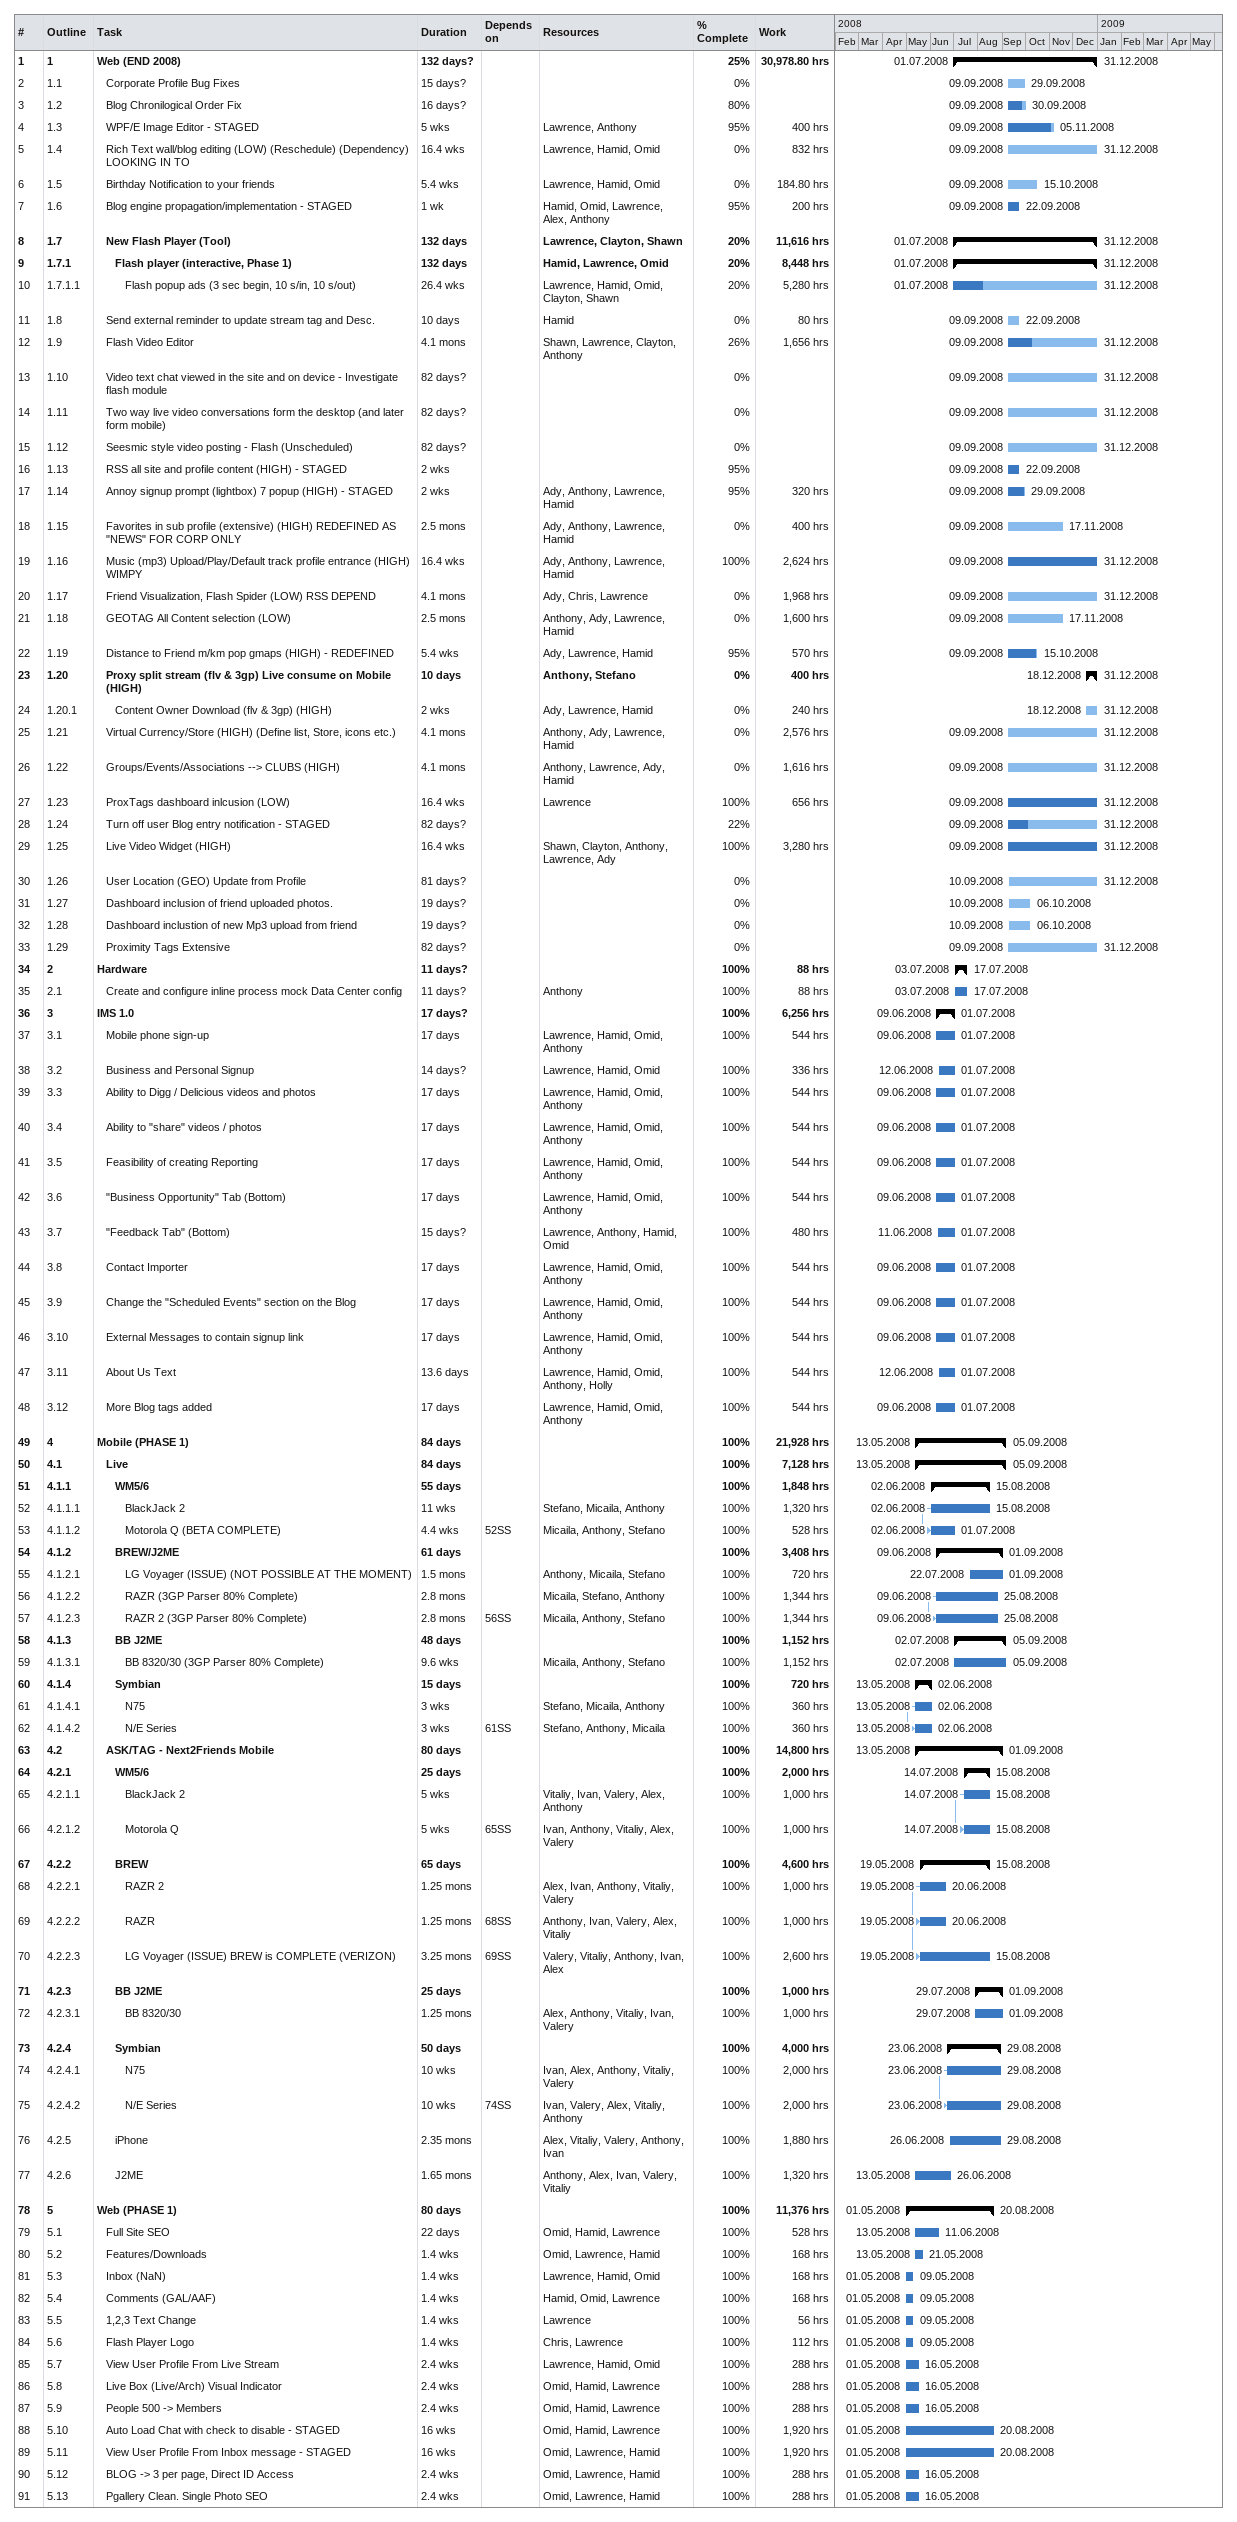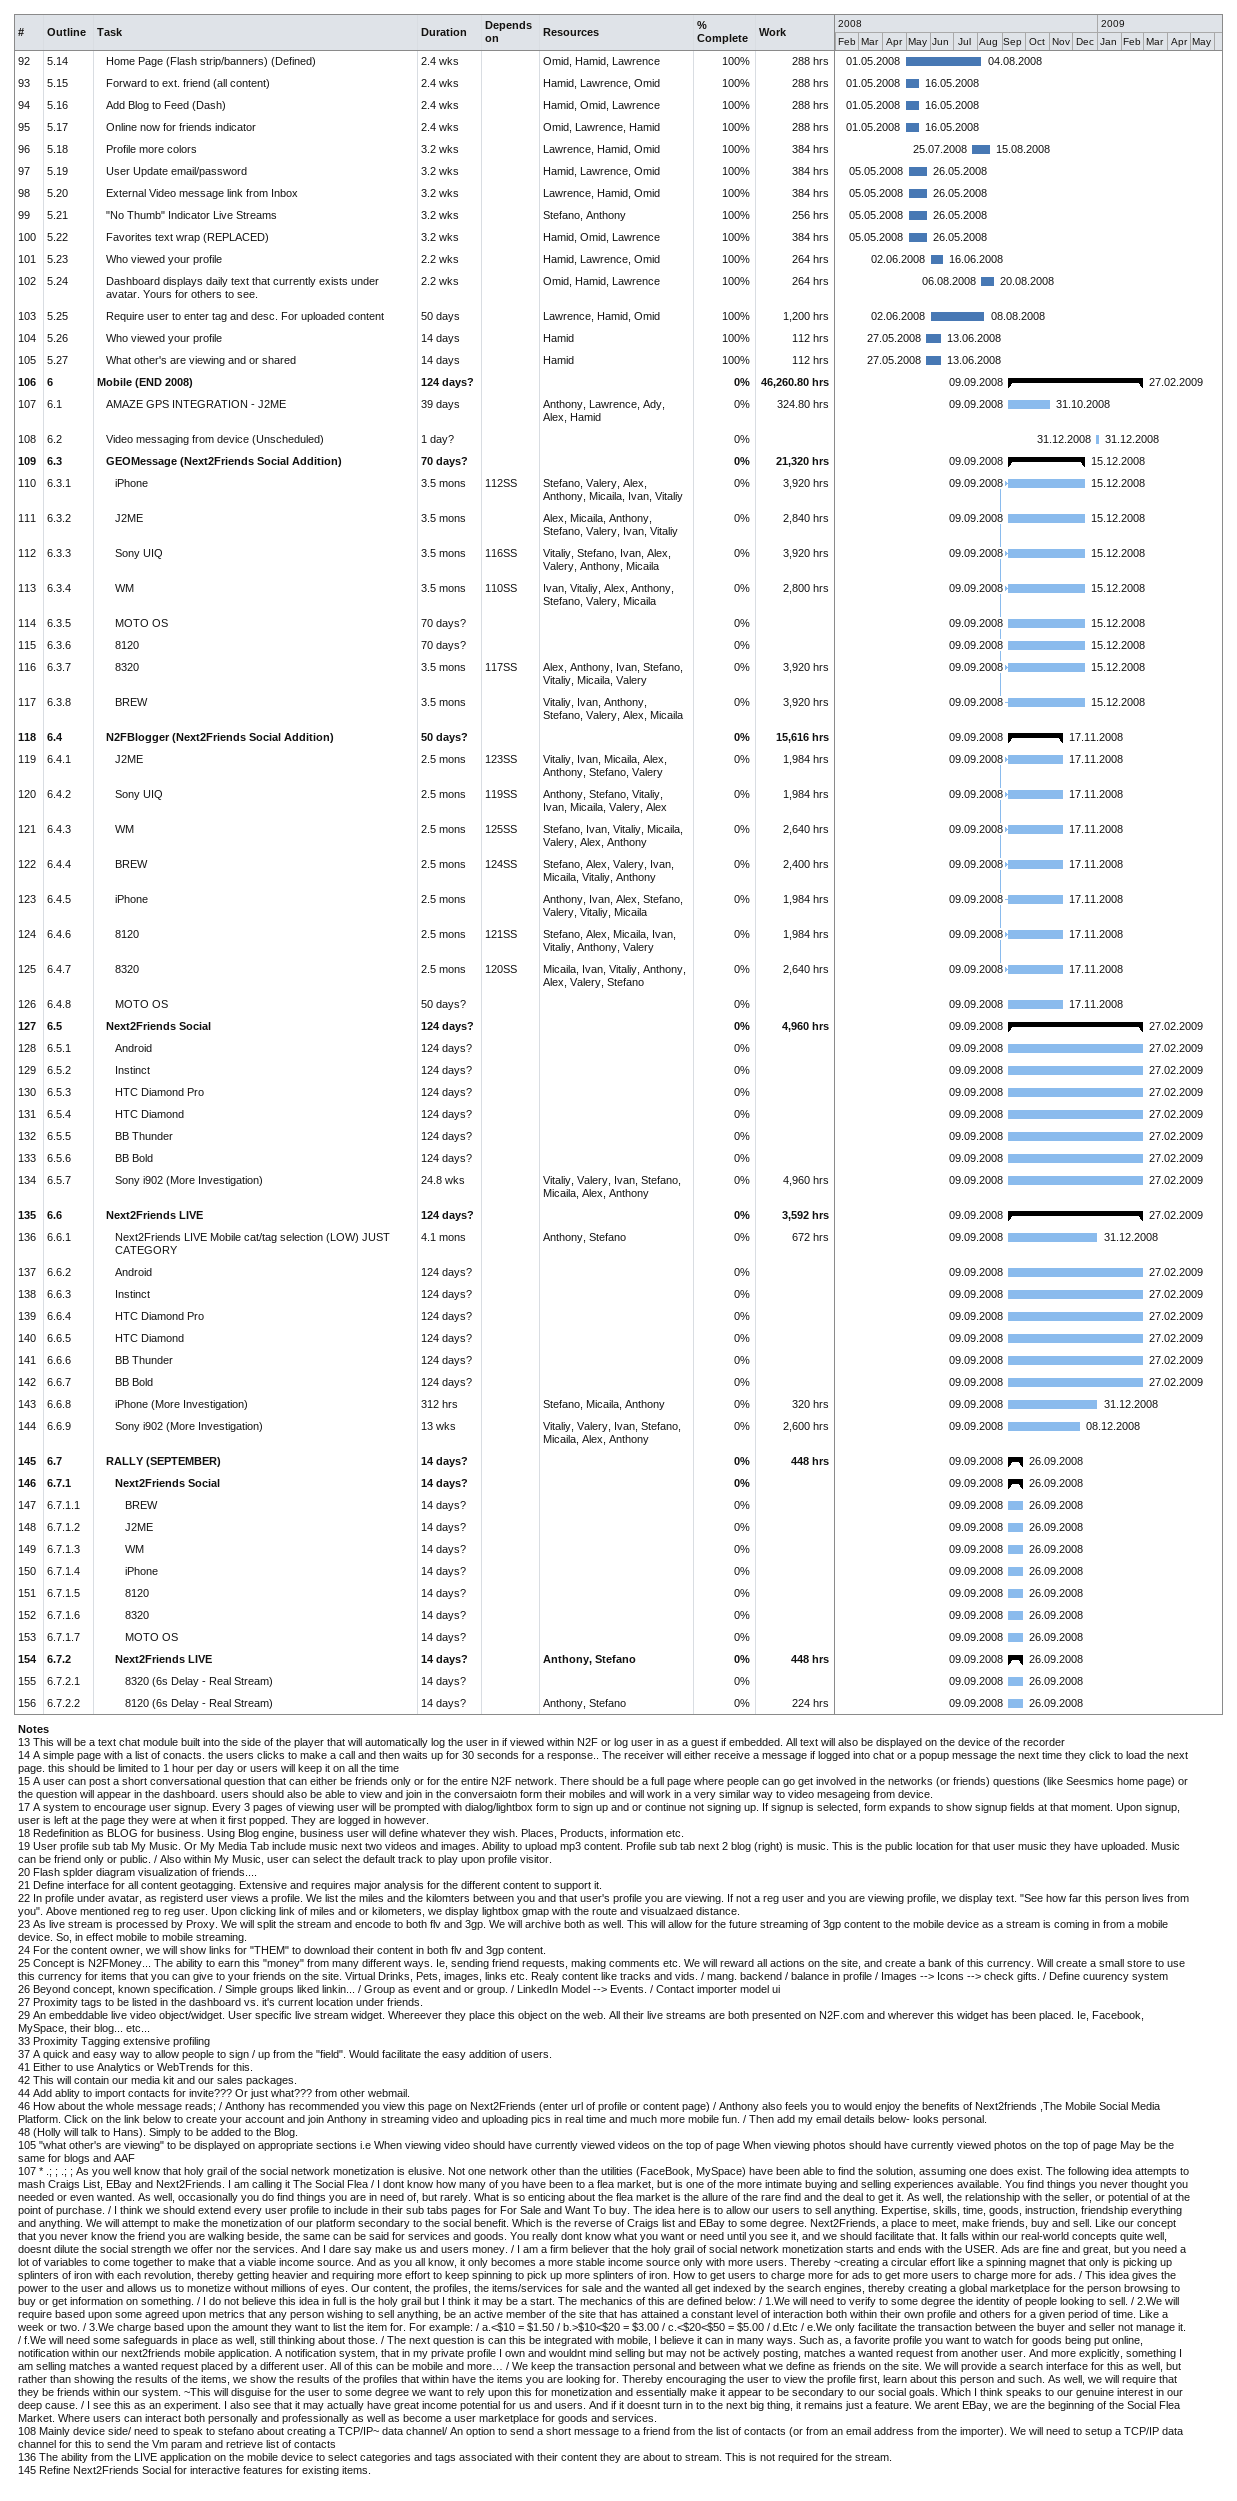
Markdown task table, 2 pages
| ID | WBS | Task | Duration | Start | Finish | Predecessors | Resources | % complete | Work (h) |
|---|---|---|---|---|---|---|---|---|---|
| 1 | 1 | **Web (END 2008)** | 132d? | 2008-07-01 | 2008-12-31 |  |  | 25 | 30978.80 |
| 2 | 1.1 | Corporate Profile Bug Fixes | 15d? | 2008-09-09 | 2008-09-29 |  |  | 0 |  |
| 3 | 1.2 | Blog Chronilogical Order Fix | 16d? | 2008-09-09 | 2008-09-30 |  |  | 80 |  |
| 4 | 1.3 | WPF/E Image Editor - STAGED | 5w | 2008-09-09 | 2008-11-05 |  | Lawrence, Anthony | 95 | 400 |
| 5 | 1.4 | Rich Text wall/blog editing (LOW) (Reschedule) (Dependency) LOOKING IN TO | 16.4w | 2008-09-09 | 2008-12-31 |  | Lawrence, Hamid, Omid | 0 | 832 |
| 6 | 1.5 | Birthday Notification to your friends | 5.4w | 2008-09-09 | 2008-10-15 |  | Lawrence, Hamid, Omid | 0 | 184.80 |
| 7 | 1.6 | Blog engine propagation/implementation - STAGED | 1w | 2008-09-09 | 2008-09-22 |  | Hamid, Omid, Lawrence, Alex, Anthony | 95 | 200 |
| 8 | 1.7 | **New Flash Player (Tool)** | 132d | 2008-07-01 | 2008-12-31 |  | Lawrence, Clayton, Shawn | 20 | 11616 |
| 9 | 1.7.1 | **Flash player (interactive, Phase 1)** | 132d | 2008-07-01 | 2008-12-31 |  | Hamid, Lawrence, Omid | 20 | 8448 |
| 10 | 1.7.1.1 | Flash popup ads (3 sec begin, 10 s/in, 10 s/out) | 26.4w | 2008-07-01 | 2008-12-31 |  | Lawrence, Hamid, Omid, Clayton, Shawn | 20 | 5280 |
| 11 | 1.8 | Send external reminder to update stream tag and Desc. | 10d | 2008-09-09 | 2008-09-22 |  | Hamid | 0 | 80 |
| 12 | 1.9 | Flash Video Editor | 4.1mo | 2008-09-09 | 2008-12-31 |  | Shawn, Lawrence, Clayton, Anthony | 26 | 1656 |
| 13 | 1.10 | Video text chat viewed in the site and on device - Investigate flash module | 82d? | 2008-09-09 | 2008-12-31 |  |  | 0 |  |
| 14 | 1.11 | Two way live video conversations form the desktop (and later form mobile) | 82d? | 2008-09-09 | 2008-12-31 |  |  | 0 |  |
| 15 | 1.12 | Seesmic style video posting - Flash (Unscheduled) | 82d? | 2008-09-09 | 2008-12-31 |  |  | 0 |  |
| 16 | 1.13 | RSS all site and profile content (HIGH) - STAGED | 2w | 2008-09-09 | 2008-09-22 |  |  | 95 |  |
| 17 | 1.14 | Annoy signup prompt (lightbox) 7 popup (HIGH) - STAGED | 2w | 2008-09-09 | 2008-09-29 |  | Ady, Anthony, Lawrence, Hamid | 95 | 320 |
| 18 | 1.15 | Favorites in sub profile (extensive) (HIGH) REDEFINED AS "NEWS" FOR CORP ONLY | 2.5mo | 2008-09-09 | 2008-11-17 |  | Ady, Anthony, Lawrence, Hamid | 0 | 400 |
| 19 | 1.16 | Music (mp3) Upload/Play/Default track profile entrance (HIGH) WIMPY | 16.4w | 2008-09-09 | 2008-12-31 |  | Ady, Anthony, Lawrence, Hamid | 100 | 2624 |
| 20 | 1.17 | Friend Visualization, Flash Spider (LOW) RSS DEPEND | 4.1mo | 2008-09-09 | 2008-12-31 |  | Ady, Chris, Lawrence | 0 | 1968 |
| 21 | 1.18 | GEOTAG All Content selection (LOW) | 2.5mo | 2008-09-09 | 2008-11-17 |  | Anthony, Ady, Lawrence, Hamid | 0 | 1600 |
| 22 | 1.19 | Distance to Friend m/km pop gmaps (HIGH) - REDEFINED | 5.4w | 2008-09-09 | 2008-10-15 |  | Ady, Lawrence, Hamid | 95 | 570 |
| 23 | 1.20 | **Proxy split stream (flv & 3gp) Live consume on Mobile (HIGH)** | 10d | 2008-12-18 | 2008-12-31 |  | Anthony, Stefano | 0 | 400 |
| 24 | 1.20.1 | Content Owner Download (flv & 3gp) (HIGH) | 2w | 2008-12-18 | 2008-12-31 |  | Ady, Lawrence, Hamid | 0 | 240 |
| 25 | 1.21 | Virtual Currency/Store (HIGH) (Define list, Store, icons etc.) | 4.1mo | 2008-09-09 | 2008-12-31 |  | Anthony, Ady, Lawrence, Hamid | 0 | 2576 |
| 26 | 1.22 | Groups/Events/Associations --> CLUBS (HIGH) | 4.1mo | 2008-09-09 | 2008-12-31 |  | Anthony, Lawrence, Ady, Hamid | 0 | 1616 |
| 27 | 1.23 | ProxTags dashboard inlcusion (LOW) | 16.4w | 2008-09-09 | 2008-12-31 |  | Lawrence | 100 | 656 |
| 28 | 1.24 | Turn off user Blog entry notification - STAGED | 82d? | 2008-09-09 | 2008-12-31 |  |  | 22 |  |
| 29 | 1.25 | Live Video Widget (HIGH) | 16.4w | 2008-09-09 | 2008-12-31 |  | Shawn, Clayton, Anthony, Lawrence, Ady | 100 | 3280 |
| 30 | 1.26 | User Location (GEO) Update from Profile | 81d? | 2008-09-10 | 2008-12-31 |  |  | 0 |  |
| 31 | 1.27 | Dashboard inclusion of friend uploaded photos. | 19d? | 2008-09-10 | 2008-10-06 |  |  | 0 |  |
| 32 | 1.28 | Dashboard inclustion of new Mp3 upload from friend | 19d? | 2008-09-10 | 2008-10-06 |  |  | 0 |  |
| 33 | 1.29 | Proximity Tags Extensive | 82d? | 2008-09-09 | 2008-12-31 |  |  | 0 |  |
| 34 | 2 | **Hardware** | 11d? | 2008-07-03 | 2008-07-17 |  |  | 100 | 88 |
| 35 | 2.1 | Create and configure inline process mock Data Center config | 11d? | 2008-07-03 | 2008-07-17 |  | Anthony | 100 | 88 |
| 36 | 3 | **IMS 1.0** | 17d? | 2008-06-09 | 2008-07-01 |  |  | 100 | 6256 |
| 37 | 3.1 | Mobile phone sign-up | 17d | 2008-06-09 | 2008-07-01 |  | Lawrence, Hamid, Omid, Anthony | 100 | 544 |
| 38 | 3.2 | Business and Personal Signup | 14d? | 2008-06-12 | 2008-07-01 |  | Lawrence, Hamid, Omid | 100 | 336 |
| 39 | 3.3 | Ability to Digg / Delicious videos and photos | 17d | 2008-06-09 | 2008-07-01 |  | Lawrence, Hamid, Omid, Anthony | 100 | 544 |
| 40 | 3.4 | Ability to "share" videos / photos | 17d | 2008-06-09 | 2008-07-01 |  | Lawrence, Hamid, Omid, Anthony | 100 | 544 |
| 41 | 3.5 | Feasibility of creating Reporting | 17d | 2008-06-09 | 2008-07-01 |  | Lawrence, Hamid, Omid, Anthony | 100 | 544 |
| 42 | 3.6 | "Business Opportunity" Tab (Bottom) | 17d | 2008-06-09 | 2008-07-01 |  | Lawrence, Hamid, Omid, Anthony | 100 | 544 |
| 43 | 3.7 | "Feedback Tab" (Bottom) | 15d? | 2008-06-11 | 2008-07-01 |  | Lawrence, Anthony, Hamid, Omid | 100 | 480 |
| 44 | 3.8 | Contact Importer | 17d | 2008-06-09 | 2008-07-01 |  | Lawrence, Hamid, Omid, Anthony | 100 | 544 |
| 45 | 3.9 | Change the "Scheduled Events" section on the Blog | 17d | 2008-06-09 | 2008-07-01 |  | Lawrence, Hamid, Omid, Anthony | 100 | 544 |
| 46 | 3.10 | External Messages to contain signup link | 17d | 2008-06-09 | 2008-07-01 |  | Lawrence, Hamid, Omid, Anthony | 100 | 544 |
| 47 | 3.11 | About Us Text | 13.6d | 2008-06-12 | 2008-07-01 |  | Lawrence, Hamid, Omid, Anthony, Holly | 100 | 544 |
| 48 | 3.12 | More Blog tags added | 17d | 2008-06-09 | 2008-07-01 |  | Lawrence, Hamid, Omid, Anthony | 100 | 544 |
| 49 | 4 | **Mobile (PHASE 1)** | 84d | 2008-05-13 | 2008-09-05 |  |  | 100 | 21928 |
| 50 | 4.1 | **Live** | 84d | 2008-05-13 | 2008-09-05 |  |  | 100 | 7128 |
| 51 | 4.1.1 | **WM5/6** | 55d | 2008-06-02 | 2008-08-15 |  |  | 100 | 1848 |
| 52 | 4.1.1.1 | BlackJack 2 | 11w | 2008-06-02 | 2008-08-15 |  | Stefano, Micaila, Anthony | 100 | 1320 |
| 53 | 4.1.1.2 | Motorola Q (BETA COMPLETE) | 4.4w | 2008-06-02 | 2008-07-01 | 52SS | Micaila, Anthony, Stefano | 100 | 528 |
| 54 | 4.1.2 | **BREW/J2ME** | 61d | 2008-06-09 | 2008-09-01 |  |  | 100 | 3408 |
| 55 | 4.1.2.1 | LG Voyager (ISSUE) (NOT POSSIBLE AT THE MOMENT) | 1.5mo | 2008-07-22 | 2008-09-01 |  | Anthony, Micaila, Stefano | 100 | 720 |
| 56 | 4.1.2.2 | RAZR (3GP Parser 80% Complete) | 2.8mo | 2008-06-09 | 2008-08-25 |  | Micaila, Stefano, Anthony | 100 | 1344 |
| 57 | 4.1.2.3 | RAZR 2 (3GP Parser 80% Complete) | 2.8mo | 2008-06-09 | 2008-08-25 | 56SS | Micaila, Anthony, Stefano | 100 | 1344 |
| 58 | 4.1.3 | **BB J2ME** | 48d | 2008-07-02 | 2008-09-05 |  |  | 100 | 1152 |
| 59 | 4.1.3.1 | BB 8320/30 (3GP Parser 80% Complete) | 9.6w | 2008-07-02 | 2008-09-05 |  | Micaila, Anthony, Stefano | 100 | 1152 |
| 60 | 4.1.4 | **Symbian** | 15d | 2008-05-13 | 2008-06-02 |  |  | 100 | 720 |
| 61 | 4.1.4.1 | N75 | 3w | 2008-05-13 | 2008-06-02 |  | Stefano, Micaila, Anthony | 100 | 360 |
| 62 | 4.1.4.2 | N/E Series | 3w | 2008-05-13 | 2008-06-02 | 61SS | Stefano, Anthony, Micaila | 100 | 360 |
| 63 | 4.2 | **ASK/TAG - Next2Friends Mobile** | 80d | 2008-05-13 | 2008-09-01 |  |  | 100 | 14800 |
| 64 | 4.2.1 | **WM5/6** | 25d | 2008-07-14 | 2008-08-15 |  |  | 100 | 2000 |
| 65 | 4.2.1.1 | BlackJack 2 | 5w | 2008-07-14 | 2008-08-15 |  | Vitaliy, Ivan, Valery, Alex, Anthony | 100 | 1000 |
| 66 | 4.2.1.2 | Motorola Q | 5w | 2008-07-14 | 2008-08-15 | 65SS | Ivan, Anthony, Vitaliy, Alex, Valery | 100 | 1000 |
| 67 | 4.2.2 | **BREW** | 65d | 2008-05-19 | 2008-08-15 |  |  | 100 | 4600 |
| 68 | 4.2.2.1 | RAZR 2 | 1.25mo | 2008-05-19 | 2008-06-20 |  | Alex, Ivan, Anthony, Vitaliy, Valery | 100 | 1000 |
| 69 | 4.2.2.2 | RAZR | 1.25mo | 2008-05-19 | 2008-06-20 | 68SS | Anthony, Ivan, Valery, Alex, Vitaliy | 100 | 1000 |
| 70 | 4.2.2.3 | LG Voyager (ISSUE) BREW is COMPLETE (VERIZON) | 3.25mo | 2008-05-19 | 2008-08-15 | 69SS | Valery, Vitaliy, Anthony, Ivan, Alex | 100 | 2600 |
| 71 | 4.2.3 | **BB J2ME** | 25d | 2008-07-29 | 2008-09-01 |  |  | 100 | 1000 |
| 72 | 4.2.3.1 | BB 8320/30 | 1.25mo | 2008-07-29 | 2008-09-01 |  | Alex, Anthony, Vitaliy, Ivan, Valery | 100 | 1000 |
| 73 | 4.2.4 | **Symbian** | 50d | 2008-06-23 | 2008-08-29 |  |  | 100 | 4000 |
| 74 | 4.2.4.1 | N75 | 10w | 2008-06-23 | 2008-08-29 |  | Ivan, Alex, Anthony, Vitaliy, Valery | 100 | 2000 |
| 75 | 4.2.4.2 | N/E Series | 10w | 2008-06-23 | 2008-08-29 | 74SS | Ivan, Valery, Alex, Vitaliy, Anthony | 100 | 2000 |
| 76 | 4.2.5 | iPhone | 2.35mo | 2008-06-26 | 2008-08-29 |  | Alex, Vitaliy, Valery, Anthony, Ivan | 100 | 1880 |
| 77 | 4.2.6 | J2ME | 1.65mo | 2008-05-13 | 2008-06-26 |  | Anthony, Alex, Ivan, Valery, Vitaliy | 100 | 1320 |
| 78 | 5 | **Web (PHASE 1)** | 80d | 2008-05-01 | 2008-08-20 |  |  | 100 | 11376 |
| 79 | 5.1 | Full Site SEO | 22d | 2008-05-13 | 2008-06-11 |  | Omid, Hamid, Lawrence | 100 | 528 |
| 80 | 5.2 | Features/Downloads | 1.4w | 2008-05-13 | 2008-05-21 |  | Omid, Lawrence, Hamid | 100 | 168 |
| 81 | 5.3 | Inbox (NaN) | 1.4w | 2008-05-01 | 2008-05-09 |  | Lawrence, Hamid, Omid | 100 | 168 |
| 82 | 5.4 | Comments (GAL/AAF) | 1.4w | 2008-05-01 | 2008-05-09 |  | Hamid, Omid, Lawrence | 100 | 168 |
| 83 | 5.5 | 1,2,3 Text Change | 1.4w | 2008-05-01 | 2008-05-09 |  | Lawrence | 100 | 56 |
| 84 | 5.6 | Flash Player Logo | 1.4w | 2008-05-01 | 2008-05-09 |  | Chris, Lawrence | 100 | 112 |
| 85 | 5.7 | View User Profile From Live Stream | 2.4w | 2008-05-01 | 2008-05-16 |  | Lawrence, Hamid, Omid | 100 | 288 |
| 86 | 5.8 | Live Box (Live/Arch) Visual Indicator | 2.4w | 2008-05-01 | 2008-05-16 |  | Omid, Hamid, Lawrence | 100 | 288 |
| 87 | 5.9 | People 500 -> Members | 2.4w | 2008-05-01 | 2008-05-16 |  | Omid, Hamid, Lawrence | 100 | 288 |
| 88 | 5.10 | Auto Load Chat with check to disable - STAGED | 16w | 2008-05-01 | 2008-08-20 |  | Omid, Hamid, Lawrence | 100 | 1920 |
| 89 | 5.11 | View User Profile From Inbox message - STAGED | 16w | 2008-05-01 | 2008-08-20 |  | Omid, Lawrence, Hamid | 100 | 1920 |
| 90 | 5.12 | BLOG -> 3 per page, Direct ID Access | 2.4w | 2008-05-01 | 2008-05-16 |  | Omid, Lawrence, Hamid | 100 | 288 |
| 91 | 5.13 | Pgallery Clean. Single Photo SEO | 2.4w | 2008-05-01 | 2008-05-16 |  | Omid, Lawrence, Hamid | 100 | 288 |
| 92 | 5.14 | Home Page (Flash strip/banners) (Defined) | 2.4w | 2008-05-01 | 2008-08-04 |  | Omid, Hamid, Lawrence | 100 | 288 |
| 93 | 5.15 | Forward to ext. friend (all content) | 2.4w | 2008-05-01 | 2008-05-16 |  | Hamid, Lawrence, Omid | 100 | 288 |
| 94 | 5.16 | Add Blog to Feed (Dash) | 2.4w | 2008-05-01 | 2008-05-16 |  | Hamid, Omid, Lawrence | 100 | 288 |
| 95 | 5.17 | Online now for friends indicator | 2.4w | 2008-05-01 | 2008-05-16 |  | Omid, Lawrence, Hamid | 100 | 288 |
| 96 | 5.18 | Profile more colors | 3.2w | 2008-07-25 | 2008-08-15 |  | Lawrence, Hamid, Omid | 100 | 384 |
| 97 | 5.19 | User Update email/password | 3.2w | 2008-05-05 | 2008-05-26 |  | Hamid, Lawrence, Omid | 100 | 384 |
| 98 | 5.20 | External Video message link from Inbox | 3.2w | 2008-05-05 | 2008-05-26 |  | Lawrence, Hamid, Omid | 100 | 384 |
| 99 | 5.21 | "No Thumb" Indicator Live Streams | 3.2w | 2008-05-05 | 2008-05-26 |  | Stefano, Anthony | 100 | 256 |
| 100 | 5.22 | Favorites text wrap (REPLACED) | 3.2w | 2008-05-05 | 2008-05-26 |  | Hamid, Omid, Lawrence | 100 | 384 |
| 101 | 5.23 | Who viewed your profile | 2.2w | 2008-06-02 | 2008-06-16 |  | Hamid, Lawrence, Omid | 100 | 264 |
| 102 | 5.24 | Dashboard displays daily text that currently exists under avatar. Yours for others to see. | 2.2w | 2008-08-06 | 2008-08-20 |  | Omid, Hamid, Lawrence | 100 | 264 |
| 103 | 5.25 | Require user to enter tag and desc. For uploaded content | 50d | 2008-06-02 | 2008-08-08 |  | Lawrence, Hamid, Omid | 100 | 1200 |
| 104 | 5.26 | Who viewed your profile | 14d | 2008-05-27 | 2008-06-13 |  | Hamid | 100 | 112 |
| 105 | 5.27 | What other's are viewing and or shared | 14d | 2008-05-27 | 2008-06-13 |  | Hamid | 100 | 112 |
| 106 | 6 | **Mobile (END 2008)** | 124d? | 2008-09-09 | 2009-02-27 |  |  | 0 | 46260.80 |
| 107 | 6.1 | AMAZE GPS INTEGRATION - J2ME | 39d | 2008-09-09 | 2008-10-31 |  | Anthony, Lawrence, Ady, Alex, Hamid | 0 | 324.80 |
| 108 | 6.2 | Video messaging from device (Unscheduled) | 1d? | 2008-12-31 | 2008-12-31 |  |  | 0 |  |
| 109 | 6.3 | **GEOMessage (Next2Friends Social Addition)** | 70d? | 2008-09-09 | 2008-12-15 |  |  | 0 | 21320 |
| 110 | 6.3.1 | iPhone | 3.5mo | 2008-09-09 | 2008-12-15 | 112SS | Stefano, Valery, Alex, Anthony, Micaila, Ivan, Vitaliy | 0 | 3920 |
| 111 | 6.3.2 | J2ME | 3.5mo | 2008-09-09 | 2008-12-15 |  | Alex, Micaila, Anthony, Stefano, Valery, Ivan, Vitaliy | 0 | 2840 |
| 112 | 6.3.3 | Sony UIQ | 3.5mo | 2008-09-09 | 2008-12-15 | 116SS | Vitaliy, Stefano, Ivan, Alex, Valery, Anthony, Micaila | 0 | 3920 |
| 113 | 6.3.4 | WM | 3.5mo | 2008-09-09 | 2008-12-15 | 110SS | Ivan, Vitaliy, Alex, Anthony, Stefano, Valery, Micaila | 0 | 2800 |
| 114 | 6.3.5 | MOTO OS | 70d? | 2008-09-09 | 2008-12-15 |  |  | 0 |  |
| 115 | 6.3.6 | 8120 | 70d? | 2008-09-09 | 2008-12-15 |  |  | 0 |  |
| 116 | 6.3.7 | 8320 | 3.5mo | 2008-09-09 | 2008-12-15 | 117SS | Alex, Anthony, Ivan, Stefano, Vitaliy, Micaila, Valery | 0 | 3920 |
| 117 | 6.3.8 | BREW | 3.5mo | 2008-09-09 | 2008-12-15 |  | Vitaliy, Ivan, Anthony, Stefano, Valery, Alex, Micaila | 0 | 3920 |
| 118 | 6.4 | **N2FBlogger (Next2Friends Social Addition)** | 50d? | 2008-09-09 | 2008-11-17 |  |  | 0 | 15616 |
| 119 | 6.4.1 | J2ME | 2.5mo | 2008-09-09 | 2008-11-17 | 123SS | Vitaliy, Ivan, Micaila, Alex, Anthony, Stefano, Valery | 0 | 1984 |
| 120 | 6.4.2 | Sony UIQ | 2.5mo | 2008-09-09 | 2008-11-17 | 119SS | Anthony, Stefano, Vitaliy, Ivan, Micaila, Valery, Alex | 0 | 1984 |
| 121 | 6.4.3 | WM | 2.5mo | 2008-09-09 | 2008-11-17 | 125SS | Stefano, Ivan, Vitaliy, Micaila, Valery, Alex, Anthony | 0 | 2640 |
| 122 | 6.4.4 | BREW | 2.5mo | 2008-09-09 | 2008-11-17 | 124SS | Stefano, Alex, Valery, Ivan, Micaila, Vitaliy, Anthony | 0 | 2400 |
| 123 | 6.4.5 | iPhone | 2.5mo | 2008-09-09 | 2008-11-17 |  | Anthony, Ivan, Alex, Stefano, Valery, Vitaliy, Micaila | 0 | 1984 |
| 124 | 6.4.6 | 8120 | 2.5mo | 2008-09-09 | 2008-11-17 | 121SS | Stefano, Alex, Micaila, Ivan, Vitaliy, Anthony, Valery | 0 | 1984 |
| 125 | 6.4.7 | 8320 | 2.5mo | 2008-09-09 | 2008-11-17 | 120SS | Micaila, Ivan, Vitaliy, Anthony, Alex, Valery, Stefano | 0 | 2640 |
| 126 | 6.4.8 | MOTO OS | 50d? | 2008-09-09 | 2008-11-17 |  |  | 0 |  |
| 127 | 6.5 | **Next2Friends Social** | 124d? | 2008-09-09 | 2009-02-27 |  |  | 0 | 4960 |
| 128 | 6.5.1 | Android | 124d? | 2008-09-09 | 2009-02-27 |  |  | 0 |  |
| 129 | 6.5.2 | Instinct | 124d? | 2008-09-09 | 2009-02-27 |  |  | 0 |  |
| 130 | 6.5.3 | HTC Diamond Pro | 124d? | 2008-09-09 | 2009-02-27 |  |  | 0 |  |
| 131 | 6.5.4 | HTC Diamond | 124d? | 2008-09-09 | 2009-02-27 |  |  | 0 |  |
| 132 | 6.5.5 | BB Thunder | 124d? | 2008-09-09 | 2009-02-27 |  |  | 0 |  |
| 133 | 6.5.6 | BB Bold | 124d? | 2008-09-09 | 2009-02-27 |  |  | 0 |  |
| 134 | 6.5.7 | Sony i902 (More Investigation) | 24.8w | 2008-09-09 | 2009-02-27 |  | Vitaliy, Valery, Ivan, Stefano, Micaila, Alex, Anthony | 0 | 4960 |
| 135 | 6.6 | **Next2Friends LIVE** | 124d? | 2008-09-09 | 2009-02-27 |  |  | 0 | 3592 |
| 136 | 6.6.1 | Next2Friends LIVE Mobile cat/tag selection (LOW) JUST CATEGORY | 4.1mo | 2008-09-09 | 2008-12-31 |  | Anthony, Stefano | 0 | 672 |
| 137 | 6.6.2 | Android | 124d? | 2008-09-09 | 2009-02-27 |  |  | 0 |  |
| 138 | 6.6.3 | Instinct | 124d? | 2008-09-09 | 2009-02-27 |  |  | 0 |  |
| 139 | 6.6.4 | HTC Diamond Pro | 124d? | 2008-09-09 | 2009-02-27 |  |  | 0 |  |
| 140 | 6.6.5 | HTC Diamond | 124d? | 2008-09-09 | 2009-02-27 |  |  | 0 |  |
| 141 | 6.6.6 | BB Thunder | 124d? | 2008-09-09 | 2009-02-27 |  |  | 0 |  |
| 142 | 6.6.7 | BB Bold | 124d? | 2008-09-09 | 2009-02-27 |  |  | 0 |  |
| 143 | 6.6.8 | iPhone (More Investigation) | 312h | 2008-09-09 | 2008-12-31 |  | Stefano, Micaila, Anthony | 0 | 320 |
| 144 | 6.6.9 | Sony i902 (More Investigation) | 13w | 2008-09-09 | 2008-12-08 |  | Vitaliy, Valery, Ivan, Stefano, Micaila, Alex, Anthony | 0 | 2600 |
| 145 | 6.7 | **RALLY (SEPTEMBER)** | 14d? | 2008-09-09 | 2008-09-26 |  |  | 0 | 448 |
| 146 | 6.7.1 | **Next2Friends Social** | 14d? | 2008-09-09 | 2008-09-26 |  |  | 0 |  |
| 147 | 6.7.1.1 | BREW | 14d? | 2008-09-09 | 2008-09-26 |  |  | 0 |  |
| 148 | 6.7.1.2 | J2ME | 14d? | 2008-09-09 | 2008-09-26 |  |  | 0 |  |
| 149 | 6.7.1.3 | WM | 14d? | 2008-09-09 | 2008-09-26 |  |  | 0 |  |
| 150 | 6.7.1.4 | iPhone | 14d? | 2008-09-09 | 2008-09-26 |  |  | 0 |  |
| 151 | 6.7.1.5 | 8120 | 14d? | 2008-09-09 | 2008-09-26 |  |  | 0 |  |
| 152 | 6.7.1.6 | 8320 | 14d? | 2008-09-09 | 2008-09-26 |  |  | 0 |  |
| 153 | 6.7.1.7 | MOTO OS | 14d? | 2008-09-09 | 2008-09-26 |  |  | 0 |  |
| 154 | 6.7.2 | **Next2Friends LIVE** | 14d? | 2008-09-09 | 2008-09-26 |  | Anthony, Stefano | 0 | 448 |
| 155 | 6.7.2.1 | 8320 (6s Delay - Real Stream) | 14d? | 2008-09-09 | 2008-09-26 |  |  | 0 |  |
| 156 | 6.7.2.2 | 8120 (6s Delay - Real Stream) | 14d? | 2008-09-09 | 2008-09-26 |  | Anthony, Stefano | 0 | 224 |

Notes
- 13: This will be a text chat module built into the side of the player that will automatically log the user in if viewed within N2F or log user in as a guest if embedded. All text will also be displayed on the device of the recorder
- 14: A simple page with a list of conacts. the users clicks to make a call and then waits up for 30 seconds for a response.. The receiver will either receive a message if logged into chat or a popup message the next time they click to load the next page. this should be limited to 1 hour per day or users will keep it on all the time
- 15: A user can post a short conversational question that can either be friends only or for the entire N2F network. There should be a full page where people can go get involved in the networks (or friends) questions (like Seesmics home page) or the question will appear in the dashboard. users should also be able to view and join in the conversaiotn form their mobiles and will work in a very similar way to video mesageing from device.
- 17: A system to encourage user signup. Every 3 pages of viewing user will be prompted with dialog/lightbox form to sign up and or continue not signing up. If signup is selected, form expands to show signup fields at that moment. Upon signup, user is left at the page they were at when it first popped. They are logged in however.
- 18: Redefinition as BLOG for business. Using Blog engine, business user will define whatever they wish. Places, Products, information etc.
- 19: User profile sub tab My Music. Or My Media Tab include music next two videos and images. Ability to upload mp3 content. Profile sub tab next 2 blog (right) is music. This is the public location for that user music they have uploaded. Music can be friend only or public. / Also within My Music, user can select the default track to play upon profile visitor.
- 20: Flash splder diagram visualization of friends....
- 21: Define interface for all content geotagging. Extensive and requires major analysis for the different content to support it.
- 22: In profile under avatar, as registerd user views a profile. We list the miles and the kilomters between you and that user's profile you are viewing. If not a reg user and you are viewing profile, we display text. "See how far this person lives from you". Above mentioned reg to reg user. Upon clicking link of miles and or kilometers, we display lightbox gmap with the route and visualzaed distance.
- 23: As live stream is processed by Proxy. We will split the stream and encode to both flv and 3gp. We will archive both as well. This will allow for the future streaming of 3gp content to the mobile device as a stream is coming in from a mobile device. So, in effect mobile to mobile streaming.
- 24: For the content owner, we will show links for "THEM" to download their content in both flv and 3gp content.
- 25: Concept is N2FMoney... The ability to earn this "money" from many different ways. Ie, sending friend requests, making comments etc. We will reward all actions on the site, and create a bank of this currency. Will create a small store to use this currency for items that you can give to your friends on the site. Virtual Drinks, Pets, images, links etc. Realy content like tracks and vids. / mang. backend / balance in profile / Images --> Icons --> check gifts. / Define cuurency system
- 26: Beyond concept, known specification. / Simple groups liked linkin... / Group as event and or group. / LinkedIn Model --> Events. / Contact importer model ui
- 27: Proximity tags to be listed in the dashboard vs. it's current location under friends.
- 29: An embeddable live video object/widget. User specific live stream widget. Whereever they place this object on the web. All their live streams are both presented on N2F.com and wherever this widget has been placed. Ie, Facebook, MySpace, their blog... etc...
- 33: Proximity Tagging extensive profiling
- 37: A quick and easy way to allow people to sign / up from the "field". Would facilitate the easy addition of users.
- 41: Either to use Analytics or WebTrends for this.
- 42: This will contain our media kit and our sales packages.
- 44: Add ablity to import contacts for invite??? Or just what??? from other webmail.
- 46: How about the whole message reads; / Anthony has recommended you view this page on Next2Friends (enter url of profile or content page) / Anthony also feels you to would enjoy the benefits of Next2friends ,The Mobile Social Media Platform. Click on the link below to create your account and join Anthony in streaming video and uploading pics in real time and much more mobile fun. / Then add my email details below- looks personal.
- 48: (Holly will talk to Hans). Simply to be added to the Blog.
- 105: "what other's are viewing" to be displayed on appropriate sections i.e When viewing video should have currently viewed videos on the top of page When viewing photos should have currently viewed photos on the top of page May be the same for blogs and AAF
- 107: * .; ; .; ; As you well know that holy grail of the social network monetization is elusive. Not one network other than the utilities (FaceBook, MySpace) have been able to find the solution, assuming one does exist. The following idea attempts to mash Craigs List, EBay and Next2Friends. I am calling it The Social Flea / I dont know how many of you have been to a flea market, but is one of the more intimate buying and selling experiences available. You find things you never thought you needed or even wanted. As well, occasionally you do find things you are in need of, but rarely. What is so enticing about the flea market is the allure of the rare find and the deal to get it. As well, the relationship with the seller, or potential of at the point of purchase. / I think we should extend every user profile to include in their sub tabs pages for For Sale and Want To buy. The idea here is to allow our users to sell anything. Expertise, skills, time, goods, instruction, friendship everything and anything. We will attempt to make the monetization of our platform secondary to the social benefit. Which is the reverse of Craigs list and EBay to some degree. Next2Friends, a place to meet, make friends, buy and sell. Like our concept that you never know the friend you are walking beside, the same can be said for services and goods. You really dont know what you want or need until you see it, and we should facilitate that. It falls within our real-world concepts quite well, doesnt dilute the social strength we offer nor the services. And I dare say make us and users money. / I am a firm believer that the holy grail of social network monetization starts and ends with the USER. Ads are fine and great, but you need a lot of variables to come together to make that a viable income source. And as you all know, it only becomes a more stable income source only with more users. Thereby ~creating a circular effort like a spinning magnet that only is picking up splinters of iron with each revolution, thereby getting heavier and requiring more effort to keep spinning to pick up more splinters of iron. How to get users to charge more for ads to get more users to charge more for ads. / This idea gives the power to the user and allows us to monetize without millions of eyes. Our content, the profiles, the items/services for sale and the wanted all get indexed by the search engines, thereby creating a global marketplace for the person browsing to buy or get information on something. / I do not believe this idea in full is the holy grail but I think it may be a start. The mechanics of this are defined below: / 1.We will need to verify to some degree the identity of people looking to sell. / 2.We will require based upon some agreed upon metrics that any person wishing to sell anything, be an active member of the site that has attained a constant level of interaction both within their own profile and others for a given period of time. Like a week or two. / 3.We charge based upon the amount they want to list the item for. For example: / a.<$10 = $1.50 / b.>$10<$20 = $3.00 / c.<$20<$50 = $5.00 / d.Etc / e.We only facilitate the transaction between the buyer and seller not manage it. / f.We will need some safeguards in place as well, still thinking about those. / The next question is can this be integrated with mobile, I believe it can in many ways. Such as, a favorite profile you want to watch for goods being put online, notification within our next2friends mobile application. A notification system, that in my private profile I own and wouldnt mind selling but may not be actively posting, matches a wanted request from another user. And more explicitly, something I am selling matches a wanted request placed by a different user. All of this can be mobile and more… / We keep the transaction personal and between what we define as friends on the site. We will provide a search interface for this as well, but rather than showing the results of the items, we show the results of the profiles that within have the items you are looking for. Thereby encouraging the user to view the profile first, learn about this person and such. As well, we will require that they be friends within our system. ~This will disguise for the user to some degree we want to rely upon this for monetization and essentially make it appear to be secondary to our social goals. Which I think speaks to our genuine interest in our deep cause. / I see this as an experiment. I also see that it may actually have great income potential for us and users. And if it doesnt turn in to the next big thing, it remains just a feature. We arent EBay, we are the beginning of the Social Flea Market. Where users can interact both personally and professionally as well as become a user marketplace for goods and services.
- 108: Mainly device side/ need to speak to stefano about creating a TCP/IP~ data channel/ An option to send a short message to a friend from the list of contacts (or from an email address from the importer). We will need to setup a TCP/IP data channel for this to send the Vm param and retrieve list of contacts
- 136: The ability from the LIVE application on the mobile device to select categories and tags associated with their content they are about to stream. This is not required for the stream.
- 145: Refine Next2Friends Social for interactive features for existing items.
